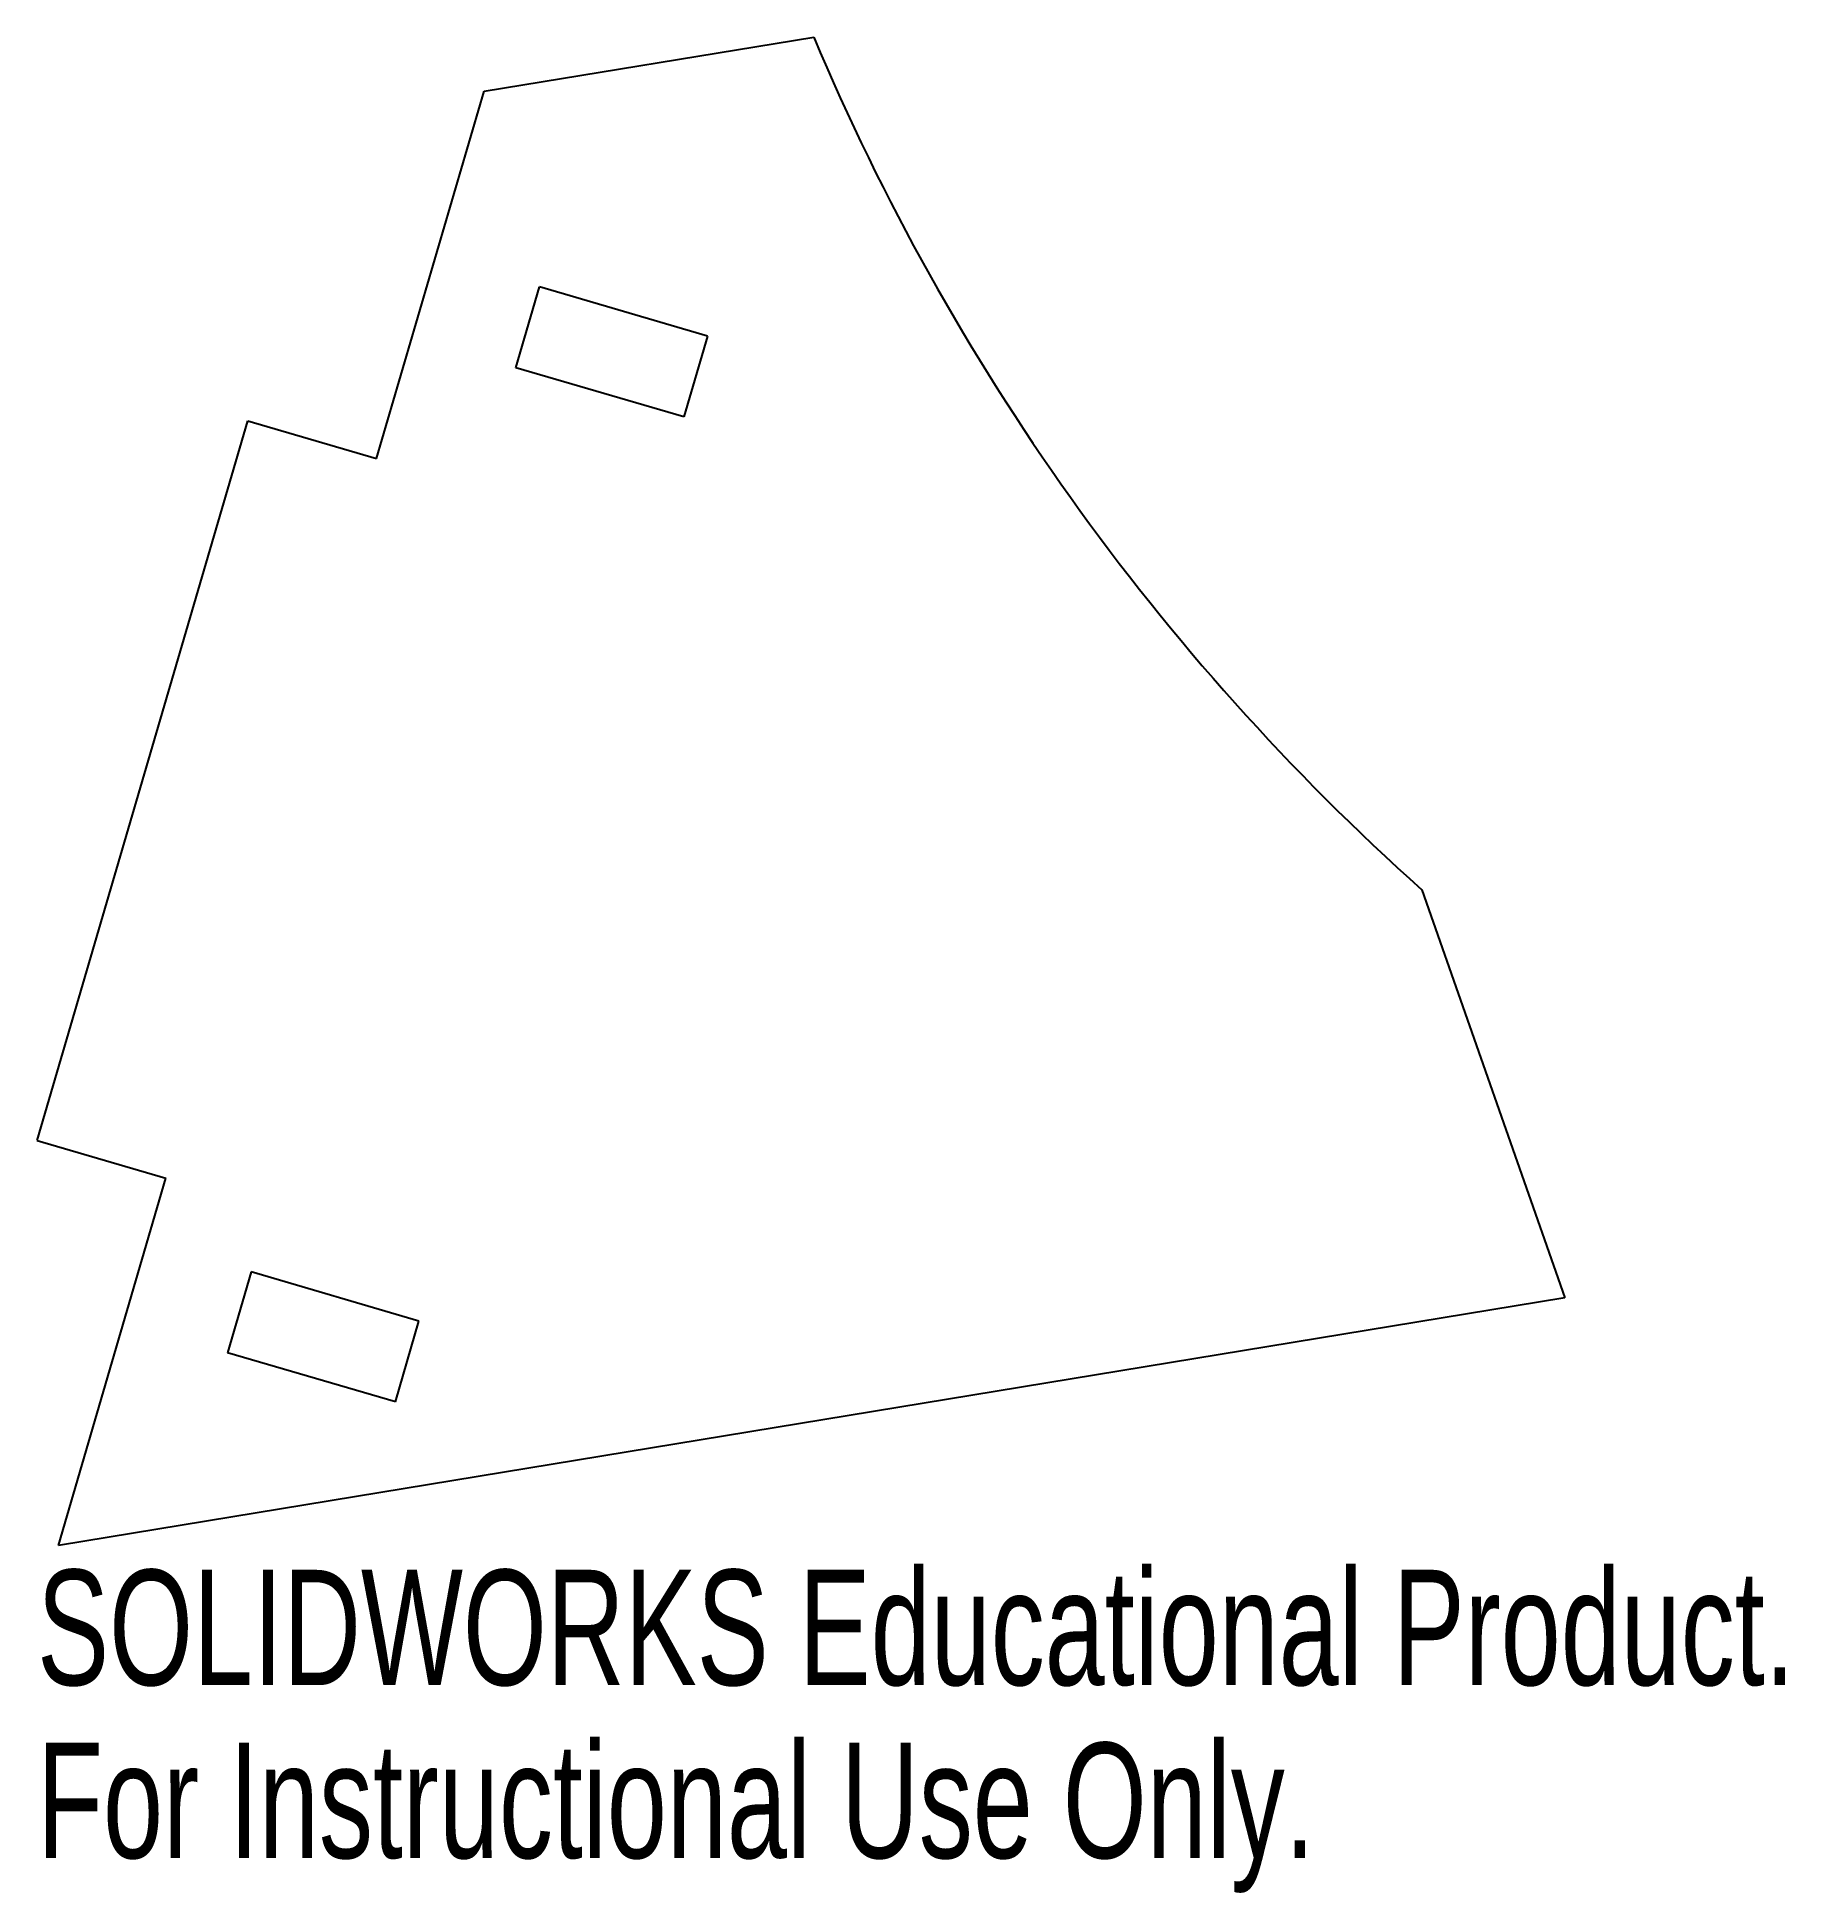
# Model space of a CAD drawing. Header units: millimetres. Extents: x 101.9 to 175.1, y -56.4 to 21.3.
import ezdxf

# ---------------------------------------------------------------- set-up
doc = ezdxf.new("R2010")
doc.units = ezdxf.units.MM
doc.styles.add('SLDTEXTSTYLE0', font='TXT', dxfattribs={"width": 0.7})

msp = doc.modelspace()

# ---------------------------------------------------------------- linework, layer by layer
at = {"color": 7, "linetype": 'Continuous', "lineweight": 25}
for p, q in [((120.604, 19.068), (134.419, 21.34)), ((116.096, 3.673), (120.604, 19.068)), ((121.937, 7.484), (122.928, 10.87)), ((129.963, 8.81), (122.928, 10.87)), ((129.963, 8.81), (128.972, 5.424)), ((128.972, 5.424), (121.937, 7.484)), ((101.864, -24.904), (110.695, 5.254)), ((110.695, 5.254), (116.096, 3.673)), ((159.907, -14.396), (165.909, -31.497)), ((101.864, -24.904), (107.265, -26.486)), ((102.757, -41.881), (107.265, -26.486)), ((110.838, -30.416), (109.847, -33.802)), ((117.873, -32.476), (110.838, -30.416)), ((165.909, -31.497), (102.757, -41.881)), ((116.882, -35.862), (117.873, -32.476)), ((116.882, -35.862), (109.847, -33.802))]:
    msp.add_line(p, q, dxfattribs=at)
msp.add_arc((226.591, 60.125), 100, 202.82098, 228.1767, dxfattribs=at)

# ---------------------------------------------------------------- texts
at = {"color": 7, "linetype": 'Continuous', "char_height": 4.83362, "attachment_point": 1, "style": 'SLDTEXTSTYLE0'}
for s, insert in [('SOLIDWORKS Educational Product.', (101.864, -42.901)), ('For Instructional Use Only.', (101.864, -50.151))]:
    msp.add_mtext(s, dxfattribs=dict(at, insert=insert))

doc.saveas('drawing.dxf')
